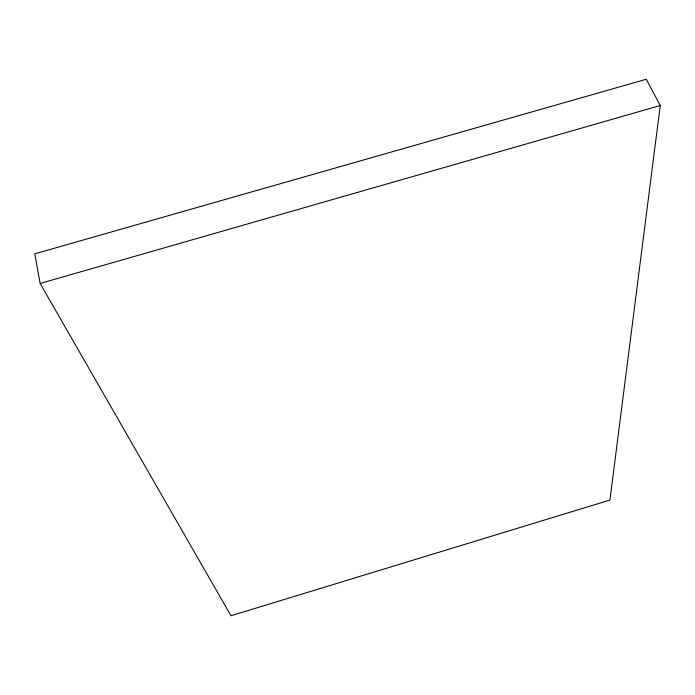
<?xml version="1.0" encoding="UTF-8"?>
<svg xmlns="http://www.w3.org/2000/svg" width="695" height="695" viewBox="0 0 695 695"><rect width="100%" height="100%" fill="white"/><g stroke="black" fill="none" stroke-linecap="round" stroke-linejoin="round"><path stroke-width="1.04" d="M660.25 105.527L609.932 500.053L230.966 615.753L40.162 283.464L34.75 253.84L646.28 79.247L660.25 105.527L40.162 283.464"/></g></svg>
